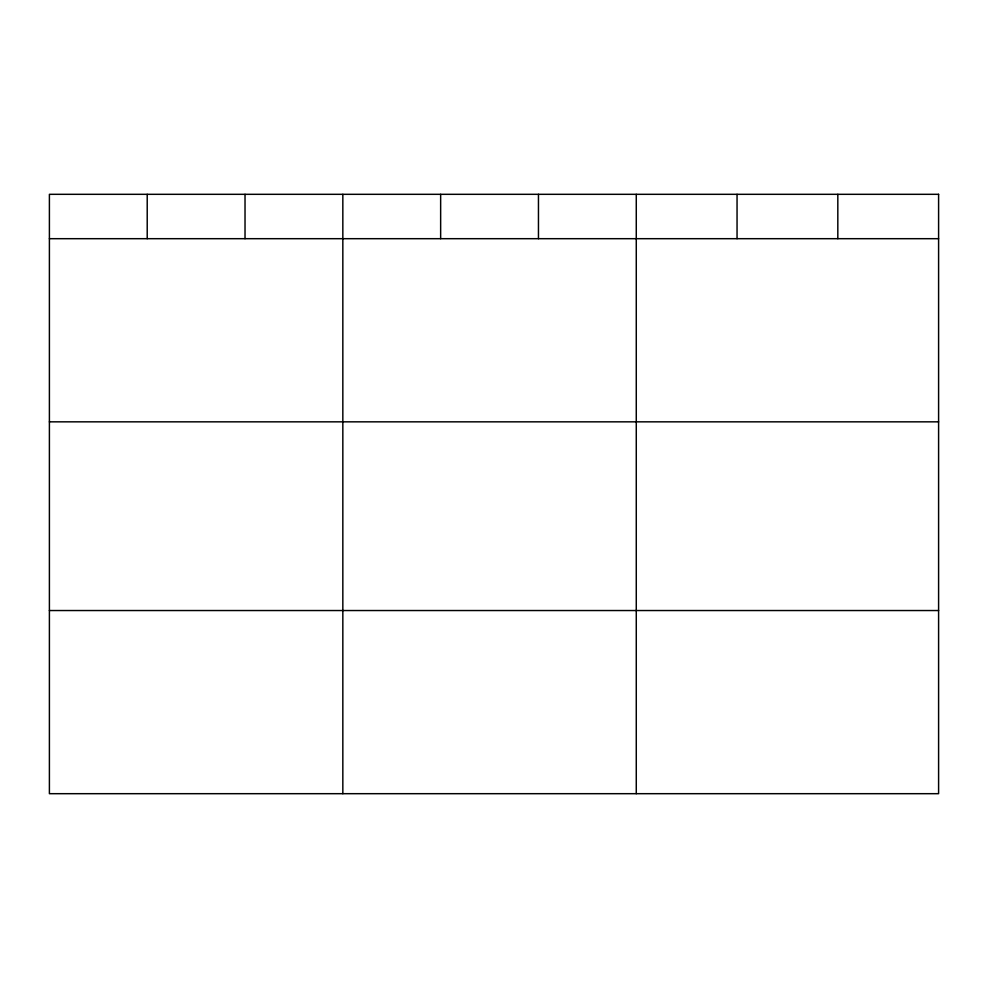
<?xml version="1.0" encoding="UTF-8"?>
<svg xmlns="http://www.w3.org/2000/svg" width="988" height="988" viewBox="0 0 988 988"><rect width="100%" height="100%" fill="white"/><g stroke="black" fill="none" stroke-linecap="round" stroke-linejoin="round"><path stroke-width="1.48" d="M49.4 238.688L938.6 238.688M49.4 421.839L938.6 421.839M49.4 610.535L938.6 610.535M837.824 194.315L837.824 238.688M737.048 194.315L737.048 238.688M636.272 194.315L636.272 793.685M538.46 194.315L538.46 238.688M440.648 194.315L440.648 238.688M342.836 194.315L342.836 793.685M245.024 194.315L245.024 238.688M147.212 194.315L147.212 238.688M938.6 194.315L49.4 194.315L49.4 793.685L938.6 793.685L938.6 194.315"/></g></svg>
